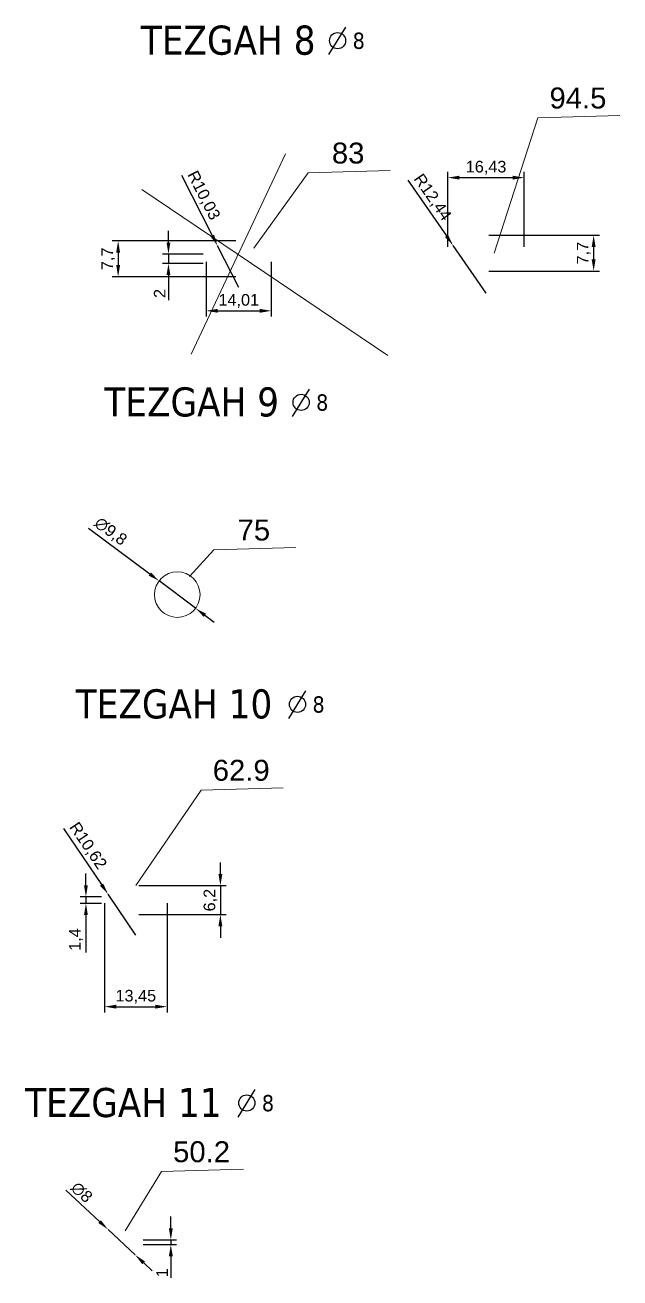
# Model space of a CAD drawing. Header units: millimetres. Extents: x 1526 to 31626, y -4643 to 9189.
# Drawn here: x 24555.6 to 24683.5, y -1348.7 to -1079.6 of the extents above; entities that cross this region are included whole.
import ezdxf

# ---------------------------------------------------------------- set-up
doc = ezdxf.new("R2010")
doc.units = ezdxf.units.MM
doc.styles.get("Standard").update_dxf_attribs({"font": 'arial.ttf'})
doc.dimstyles.new('ISO-25', dxfattribs={"dimtxt": 2.5, "dimasz": 2.5, "dimexe": 1.25, "dimexo": 0.625, "dimtad": 1, "dimtxsty": 'Standard', "dimcen": 2.5, "dimadec": 0, "dimazin": 0, "dimtfac": 1, "dimtmove": 0, "dimatfit": 3, "dimfxl": 1, "dimarcsym": 0})

# ---------------------------------------------------------------- blocks, each defined once
blk = doc.blocks.new('*D2266')
at = {"color": 0, "lineweight": -2, "transparency": 16777216}
for p, q in [((24586.95, -1338.01), (24586.95, -1335.51)), ((24580.97, -1340.51), (24588.2, -1340.51)), ((24580.97, -1341.51), (24588.2, -1341.51)), ((24586.95, -1340.51), (24586.95, -1341.51)), ((24586.95, -1344.01), (24586.95, -1348.68))]:
    blk.add_line(p, q, dxfattribs=at)
at = {"color": 0, "transparency": 16777216}
for points in [[(24586.53, -1338.01), (24587.37, -1338.01), (24586.95, -1340.51)], [(24586.53, -1344.01), (24587.37, -1344.01), (24586.95, -1341.51)]]:
    blk.add_solid(points, dxfattribs=at)
at = {"layer": 'Defpoints', "color": 0, "transparency": 16777216}
for p in [(24580.34, -1340.51), (24580.34, -1341.51), (24586.95, -1341.51)]:
    blk.add_point(p, dxfattribs=at)
at = {"color": 0, "lineweight": 15, "transparency": 16777216, "insert": (24585.07, -1347.59), "char_height": 2.5, "attachment_point": 5, "rotation": 90}
blk.add_mtext('1', dxfattribs=at)
blk = doc.blocks.new('*D2267')
at = {"color": 0, "lineweight": -2, "transparency": 16777216}
for p, q in [((24564.41, -1329.81), (24571.63, -1336.57)), ((24579.29, -1343.74), (24573.45, -1338.28)), ((24581.12, -1345.45), (24582.95, -1347.16))]:
    blk.add_line(p, q, dxfattribs=at)
at = {"color": 0, "transparency": 16777216}
for points in [[(24571.91, -1336.26), (24571.34, -1336.87), (24573.45, -1338.28)], [(24581.4, -1345.15), (24580.83, -1345.75), (24579.29, -1343.74)]]:
    blk.add_solid(points, dxfattribs=at)
at = {"layer": 'Defpoints', "color": 0, "transparency": 16777216}
for p in [(24573.45, -1338.28), (24579.29, -1343.74)]:
    blk.add_point(p, dxfattribs=at)
at = {"color": 0, "lineweight": 15, "transparency": 16777216, "insert": (24567.8, -1330.29), "char_height": 2.5, "attachment_point": 5, "rotation": 316.9053}
blk.add_mtext('∅8', dxfattribs=at)
blk = doc.blocks.new('*D2279')
at = {"color": 0, "lineweight": -2, "transparency": 16777216}
for p, q in [((24586.44, -1126.3), (24586.44, -1123.8)), ((24593.92, -1128.8), (24585.19, -1128.8)), ((24586.44, -1128.8), (24586.44, -1130.8)), ((24593.92, -1130.8), (24585.19, -1130.8)), ((24586.44, -1133.3), (24586.44, -1138.7))]:
    blk.add_line(p, q, dxfattribs=at)
at = {"color": 0, "transparency": 16777216}
for points in [[(24586.02, -1126.3), (24586.85, -1126.3), (24586.44, -1128.8)], [(24586.02, -1133.3), (24586.85, -1133.3), (24586.44, -1130.8)]]:
    blk.add_solid(points, dxfattribs=at)
at = {"layer": 'Defpoints', "color": 0, "transparency": 16777216}
for p in [(24594.54, -1128.8), (24586.44, -1130.8), (24594.54, -1130.8)]:
    blk.add_point(p, dxfattribs=at)
at = {"color": 0, "lineweight": 15, "transparency": 16777216, "insert": (24584.55, -1137.25), "char_height": 2.5, "attachment_point": 5, "rotation": 90}
blk.add_mtext('2', dxfattribs=at)
blk = doc.blocks.new('*D2268')
at = {"color": 0, "lineweight": -2, "transparency": 16777216}
for p, q in [((24594.54, -1130.42), (24594.54, -1142.22)), ((24608.55, -1130.42), (24608.55, -1142.22)), ((24597.04, -1140.97), (24606.05, -1140.97))]:
    blk.add_line(p, q, dxfattribs=at)
at = {"color": 0, "transparency": 16777216}
for points in [[(24597.04, -1140.56), (24597.04, -1141.39), (24594.54, -1140.97)], [(24606.05, -1140.56), (24606.05, -1141.39), (24608.55, -1140.97)]]:
    blk.add_solid(points, dxfattribs=at)
at = {"layer": 'Defpoints', "color": 0, "transparency": 16777216}
for p in [(24594.54, -1129.8), (24608.55, -1129.8), (24608.55, -1140.97)]:
    blk.add_point(p, dxfattribs=at)
at = {"color": 0, "lineweight": 15, "transparency": 16777216, "insert": (24601.55, -1138.85), "char_height": 2.5, "attachment_point": 5}
blk.add_mtext('14,01', dxfattribs=at)
blk = doc.blocks.new('*D2269')
at = {"color": 0, "lineweight": -2, "transparency": 16777216}
for p, q in [((24589.24, -1111.82), (24595.86, -1124.81)), ((24601.55, -1135.98), (24597, -1127.04))]:
    blk.add_line(p, q, dxfattribs=at)
at = {"color": 0, "transparency": 16777216}
blk.add_solid([(24596.23, -1124.62), (24595.49, -1125), (24597, -1127.04)], dxfattribs=at)
at = {"layer": 'Defpoints', "color": 0, "transparency": 16777216}
for p in [(24597, -1127.04), (24601.55, -1135.98)]:
    blk.add_point(p, dxfattribs=at)
at = {"color": 0, "lineweight": 15, "transparency": 16777216, "insert": (24593.88, -1116.24), "char_height": 2.5, "attachment_point": 5, "rotation": 296.9883}
blk.add_mtext('R10,03', dxfattribs=at)
blk = doc.blocks.new('*D2270')
at = {"color": 0, "lineweight": -2, "transparency": 16777216}
for p, q in [((24600.92, -1125.95), (24574.37, -1125.95)), ((24575.62, -1128.45), (24575.62, -1131.15)), ((24600.92, -1133.65), (24574.37, -1133.65))]:
    blk.add_line(p, q, dxfattribs=at)
at = {"color": 0, "transparency": 16777216}
for points in [[(24575.21, -1128.45), (24576.04, -1128.45), (24575.62, -1125.95)], [(24575.21, -1131.15), (24576.04, -1131.15), (24575.62, -1133.65)]]:
    blk.add_solid(points, dxfattribs=at)
at = {"layer": 'Defpoints', "color": 0, "transparency": 16777216}
for p in [(24601.55, -1125.95), (24575.62, -1133.65), (24601.55, -1133.65)]:
    blk.add_point(p, dxfattribs=at)
at = {"color": 0, "lineweight": 15, "transparency": 16777216, "insert": (24573.5, -1129.8), "char_height": 2.5, "attachment_point": 5, "rotation": 90}
blk.add_mtext('7,7', dxfattribs=at)
blk = doc.blocks.new('*D2271')
at = {"color": 0, "lineweight": -2, "transparency": 16777216}
for p, q in [((24569.24, -1187.62), (24582.42, -1197.49)), ((24592.26, -1204.86), (24584.42, -1198.99)), ((24594.26, -1206.36), (24596.27, -1207.86))]:
    blk.add_line(p, q, dxfattribs=at)
at = {"color": 0, "transparency": 16777216}
for points in [[(24582.67, -1197.15), (24582.17, -1197.82), (24584.42, -1198.99)], [(24594.51, -1206.03), (24594.02, -1206.69), (24592.26, -1204.86)]]:
    blk.add_solid(points, dxfattribs=at)
at = {"layer": 'Defpoints', "color": 0, "transparency": 16777216}
for p in [(24584.42, -1198.99), (24592.26, -1204.86)]:
    blk.add_point(p, dxfattribs=at)
at = {"color": 0, "lineweight": 15, "transparency": 16777216, "insert": (24573.95, -1188.44), "char_height": 2.5, "attachment_point": 5, "rotation": 323.1644}
blk.add_mtext('∅9,8', dxfattribs=at)
blk = doc.blocks.new('*D2272')
at = {"color": 0, "lineweight": -2, "transparency": 16777216}
for p, q in [((24568.7, -1264.33), (24568.7, -1261.83)), ((24572.07, -1266.83), (24567.45, -1266.83)), ((24568.7, -1266.83), (24568.7, -1268.23)), ((24572.07, -1268.23), (24567.45, -1268.23)), ((24568.7, -1270.73), (24568.7, -1278.79))]:
    blk.add_line(p, q, dxfattribs=at)
at = {"color": 0, "transparency": 16777216}
for points in [[(24568.28, -1264.33), (24569.11, -1264.33), (24568.7, -1266.83)], [(24568.28, -1270.73), (24569.11, -1270.73), (24568.7, -1268.23)]]:
    blk.add_solid(points, dxfattribs=at)
at = {"layer": 'Defpoints', "color": 0, "transparency": 16777216}
for p in [(24572.7, -1266.83), (24568.7, -1268.23), (24572.7, -1268.23)]:
    blk.add_point(p, dxfattribs=at)
at = {"color": 0, "lineweight": 15, "transparency": 16777216, "insert": (24566.57, -1276.01), "char_height": 2.5, "attachment_point": 5, "rotation": 90}
blk.add_mtext('1,4', dxfattribs=at)
blk = doc.blocks.new('*D2273')
at = {"color": 0, "lineweight": -2, "transparency": 16777216}
for p, q in [((24597.6, -1261.93), (24597.6, -1259.43)), ((24580.05, -1264.43), (24598.85, -1264.43)), ((24597.6, -1264.43), (24597.6, -1270.63)), ((24580.05, -1270.63), (24598.85, -1270.63)), ((24597.6, -1273.13), (24597.6, -1275.63))]:
    blk.add_line(p, q, dxfattribs=at)
at = {"color": 0, "transparency": 16777216}
for points in [[(24597.19, -1261.93), (24598.02, -1261.93), (24597.6, -1264.43)], [(24597.19, -1273.13), (24598.02, -1273.13), (24597.6, -1270.63)]]:
    blk.add_solid(points, dxfattribs=at)
at = {"layer": 'Defpoints', "color": 0, "transparency": 16777216}
for p in [(24579.42, -1264.43), (24579.42, -1270.63), (24597.6, -1270.63)]:
    blk.add_point(p, dxfattribs=at)
at = {"color": 0, "lineweight": 15, "transparency": 16777216, "insert": (24595.48, -1267.53), "char_height": 2.5, "attachment_point": 5, "rotation": 90}
blk.add_mtext('6,2', dxfattribs=at)
blk = doc.blocks.new('*D2274')
at = {"color": 0, "lineweight": -2, "transparency": 16777216}
for p, q in [((24563.89, -1252.15), (24572.06, -1264.19)), ((24579.42, -1275.05), (24573.46, -1266.26))]:
    blk.add_line(p, q, dxfattribs=at)
at = {"color": 0, "transparency": 16777216}
blk.add_solid([(24572.4, -1263.96), (24571.71, -1264.43), (24573.46, -1266.26)], dxfattribs=at)
at = {"layer": 'Defpoints', "color": 0, "transparency": 16777216}
for p in [(24573.46, -1266.26), (24579.42, -1275.05)]:
    blk.add_point(p, dxfattribs=at)
at = {"color": 0, "lineweight": 15, "transparency": 16777216, "insert": (24569.03, -1255.94), "char_height": 2.5, "attachment_point": 5, "rotation": 304.1547}
blk.add_mtext('R10,62', dxfattribs=at)
blk = doc.blocks.new('*D2275')
at = {"color": 0, "lineweight": -2, "transparency": 16777216}
for p, q in [((24572.7, -1268.16), (24572.7, -1291.67)), ((24586.15, -1268.16), (24586.15, -1291.67)), ((24575.2, -1290.42), (24583.65, -1290.42))]:
    blk.add_line(p, q, dxfattribs=at)
at = {"color": 0, "transparency": 16777216}
for points in [[(24575.2, -1290), (24575.2, -1290.83), (24572.7, -1290.42)], [(24583.65, -1290), (24583.65, -1290.83), (24586.15, -1290.42)]]:
    blk.add_solid(points, dxfattribs=at)
at = {"layer": 'Defpoints', "color": 0, "transparency": 16777216}
for p in [(24572.7, -1267.53), (24586.15, -1267.53), (24586.15, -1290.42)]:
    blk.add_point(p, dxfattribs=at)
at = {"color": 0, "lineweight": 15, "transparency": 16777216, "insert": (24579.42, -1288.29), "char_height": 2.5, "attachment_point": 5}
blk.add_mtext('13,45', dxfattribs=at)
blk = doc.blocks.new('*D2276')
at = {"color": 0, "lineweight": -2, "transparency": 16777216}
for p, q in [((24655.33, -1124.74), (24679.09, -1124.74)), ((24677.84, -1127.24), (24677.84, -1129.94)), ((24655.33, -1132.44), (24679.09, -1132.44))]:
    blk.add_line(p, q, dxfattribs=at)
at = {"color": 0, "transparency": 16777216}
for points in [[(24677.42, -1127.24), (24678.25, -1127.24), (24677.84, -1124.74)], [(24677.42, -1129.94), (24678.25, -1129.94), (24677.84, -1132.44)]]:
    blk.add_solid(points, dxfattribs=at)
at = {"layer": 'Defpoints', "color": 0, "transparency": 16777216}
for p in [(24654.71, -1124.74), (24654.71, -1132.44), (24677.84, -1132.44)]:
    blk.add_point(p, dxfattribs=at)
at = {"color": 0, "lineweight": 15, "transparency": 16777216, "insert": (24675.71, -1128.59), "char_height": 2.5, "attachment_point": 5, "rotation": 90}
blk.add_mtext('7,7', dxfattribs=at)
blk = doc.blocks.new('*D2277')
at = {"color": 0, "lineweight": -2, "transparency": 16777216}
for p, q in [((24646.49, -1127.21), (24646.49, -1111.12)), ((24662.92, -1127.21), (24662.92, -1111.12)), ((24648.99, -1112.37), (24660.42, -1112.37))]:
    blk.add_line(p, q, dxfattribs=at)
at = {"color": 0, "transparency": 16777216}
for points in [[(24648.99, -1111.95), (24648.99, -1112.79), (24646.49, -1112.37)], [(24660.42, -1111.95), (24660.42, -1112.79), (24662.92, -1112.37)]]:
    blk.add_solid(points, dxfattribs=at)
at = {"layer": 'Defpoints', "color": 0, "transparency": 16777216}
for p in [(24662.92, -1112.37), (24646.49, -1127.84), (24662.92, -1127.84)]:
    blk.add_point(p, dxfattribs=at)
at = {"color": 0, "lineweight": 15, "transparency": 16777216, "insert": (24654.71, -1110.24), "char_height": 2.5, "attachment_point": 5}
blk.add_mtext('16,43', dxfattribs=at)
blk = doc.blocks.new('*D2278')
at = {"color": 0, "lineweight": -2, "transparency": 16777216}
for p, q in [((24637.91, -1112.92), (24646.2, -1124.89)), ((24654.71, -1137.18), (24647.63, -1126.95))]:
    blk.add_line(p, q, dxfattribs=at)
at = {"color": 0, "transparency": 16777216}
blk.add_solid([(24646.55, -1124.66), (24645.86, -1125.13), (24647.63, -1126.95)], dxfattribs=at)
at = {"layer": 'Defpoints', "color": 0, "transparency": 16777216}
for p in [(24647.63, -1126.95), (24654.71, -1137.18)]:
    blk.add_point(p, dxfattribs=at)
at = {"color": 0, "lineweight": 15, "transparency": 16777216, "insert": (24643.09, -1116.67), "char_height": 2.5, "attachment_point": 5, "rotation": 304.695}
blk.add_mtext('R12,44', dxfattribs=at)

msp = doc.modelspace()

# ---------------------------------------------------------------- linework, layer by layer
for p, q in [((24620.93241, -1085.95552), (24624.57331, -1080.07192)), ((24613.08782, -1163.65094), (24616.72872, -1157.76734)), ((24612.30548, -1228.50423), (24615.94638, -1222.62063)), ((24601.41969, -1314.12264), (24605.06059, -1308.23904))]:
    msp.add_line(p, q)
at = {"lineweight": 15}
for p, q in [((24665.8422, -1099.53967), (24656.41796, -1128.62004)), ((24665.8422, -1099.53967), (24683.49401, -1099.00544)), ((24616.44741, -1111.36178), (24634.09922, -1110.82755)), ((24616.44741, -1111.36178), (24604.7806, -1127.52521)), ((24596.18217, -1192.32173), (24613.83398, -1191.7875)), ((24590.95713, -1198.00587), (24596.18217, -1192.32173)), ((24579.42359, -1264.43116), (24593.46072, -1243.92671)), ((24593.46072, -1243.92671), (24611.11253, -1243.39247)), ((24584.93629, -1325.84447), (24577.11324, -1338.59277)), ((24584.93629, -1325.84447), (24602.5881, -1325.31024))]:
    msp.add_line(p, q, dxfattribs=at)
at = {"color": 1, "lineweight": 15}
for p, q in [((24611.58155, -1107.23742), (24591.30521, -1150.28776)), ((24580.73869, -1114.93516), (24633.57138, -1150.57286))]:
    msp.add_line(p, q, dxfattribs=at)
for centre in [(24622.79406, -1082.94714), (24614.94947, -1160.64257), (24614.16713, -1225.49586), (24603.28134, -1311.11427)]:
    msp.add_circle(centre, 1.73609)
at = {"lineweight": 15}
msp.add_circle((24588.34223, -1201.92329), 4.9, dxfattribs=at)

# ---------------------------------------------------------------- texts
at = {"char_height": 6.25, "attachment_point": 1}
for s, insert in [('{\\fTahoma|b0|i0|c162|p32;TEZGAH 8}', (24580.50483, -1079.71227)), ('{\\fTahoma|b0|i0|c162|p32;TEZGAH 9}', (24572.66024, -1157.4077)), ('{\\fTahoma|b0|i0|c162|p32;TEZGAH 10}', (24566.51663, -1222.26098)), ('{\\fTahoma|b0|i0|c162|p32;TEZGAH 11}', (24555.63084, -1307.87939))]:
    msp.add_mtext(s, dxfattribs=dict(at, insert=insert))
at = {"char_height": 3.5, "width": 16.646, "attachment_point": 1}
for insert in [(24626.02731, -1081.21705), (24618.18272, -1158.91248), (24617.40038, -1223.76577), (24606.51459, -1309.38418)]:
    msp.add_mtext('{\\fTahoma|b0|i0|c162|p32;8}', dxfattribs=dict(at, insert=insert))
at = {"lineweight": 15, "char_height": 4.5, "attachment_point": 5}
for s, insert in [('94.5', (24674.4631, -1095.29676)), ('83', (24625.0683, -1107.11887)), ('75', (24604.80307, -1188.07882)), ('62.9', (24602.08162, -1239.6838)), ('50.2', (24593.55718, -1321.60157))]:
    msp.add_mtext(s, dxfattribs=dict(at, insert=insert))

# ---------------------------------------------------------------- dimensions: what is measured, and where the dimension line sits
at = {"lineweight": 15}
for base, p1, p2, picture, middle in [((24662.92336, -1112.36924), (24646.48949, -1127.83698), (24662.92336, -1127.83698), '*D2277', (24654.70643, -1110.24185)), ((24608.5506, -1140.97485), (24594.54352, -1129.7964), (24608.5506, -1129.7964), '*D2268', (24601.54706, -1138.84746)), ((24586.1488, -1290.41594), (24572.69839, -1267.53116), (24586.1488, -1267.53116), '*D2275', (24579.42359, -1288.28855))]:
    dim = msp.add_linear_dim(base=base, p1=p1, p2=p2, dimstyle='ISO-25', dxfattribs=at)
    dim.commit()
    dim.dimension.update_dxf_attribs({"geometry": picture, "text_midpoint": middle})
for center, mpoint, picture, middle in [((24601.54706, -1135.9766), (24596.99528, -1127.0387), '*D2269', (24593.88122, -1116.23608)), ((24654.70643, -1137.17698), (24647.62548, -1126.9489), '*D2278', (24643.09381, -1116.66566)), ((24579.42359, -1275.05374), (24573.45976, -1266.26329), '*D2274', (24569.02957, -1255.94413))]:
    dim = msp.add_radius_dim(center=center, mpoint=mpoint, dimstyle='ISO-25', dxfattribs=at)
    dim.commit()
    dim.dimension.update_dxf_attribs({"geometry": picture, "text_midpoint": middle})
for base, p1, p2, picture, middle in [((24586.43505, -1130.7964), (24594.54352, -1128.7964), (24594.54352, -1130.7964), '*D2279', (24584.55494, -1137.24934)), ((24677.83665, -1132.43698), (24654.70643, -1124.73698), (24654.70643, -1132.43698), '*D2276', (24675.71438, -1128.58698)), ((24575.62268, -1133.6464), (24601.54706, -1125.9464), (24601.54706, -1133.6464), '*D2270', (24573.50041, -1129.7964)), ((24568.69766, -1268.23116), (24572.69839, -1266.83116), (24572.69839, -1268.23116), '*D2272', (24566.57027, -1276.00912)), ((24597.60302, -1270.63116), (24579.42359, -1264.43116), (24579.42359, -1270.63116), '*D2273', (24595.47563, -1267.53116)), ((24586.94915, -1341.50914), (24580.34165, -1340.50914), (24580.34165, -1341.50914), '*D2266', (24585.06903, -1347.59457))]:
    dim = msp.add_linear_dim(base=base, p1=p1, p2=p2, angle=90, dimstyle='ISO-25', dxfattribs=at)
    dim.commit()
    dim.dimension.update_dxf_attribs({"geometry": picture, "text_midpoint": middle})
for p1, p2, picture, middle in [((24592.26399, -1204.86094), (24584.42047, -1198.98563), '*D2271', (24572.65301, -1190.17104)), ((24579.29393, -1343.74196), (24573.45212, -1338.27631), '*D2267', (24566.45688, -1331.73149))]:
    dim = msp.add_diameter_dim_2p(p1=p1, p2=p2, dimstyle='ISO-25', dxfattribs=at)
    dim.commit()
    dim.dimension.update_dxf_attribs({"geometry": picture, "text_midpoint": middle, "dimtype": 163})

doc.saveas('drawing.dxf')
